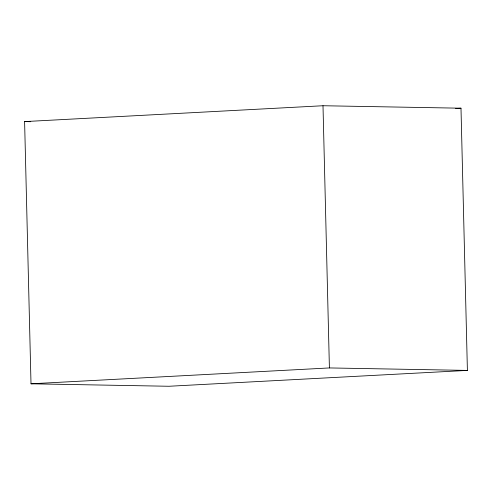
<?xml version="1.0" encoding="UTF-8"?>
<svg xmlns="http://www.w3.org/2000/svg" width="492" height="492" viewBox="0 0 492 492"><rect width="100%" height="100%" fill="white"/><g stroke="black" fill="none" stroke-linecap="round" stroke-linejoin="round"><path stroke-width="0.74" d="M24.6 121.592L322.998 105.737L460.992 108.203L467.4 370.408L169.002 386.263L31.008 383.797L24.6 121.592L30.732 121.702M455.623 108.492L460.992 108.203M31.008 383.797L329.406 367.936L467.4 370.408M322.998 105.737L329.406 367.936"/></g></svg>
